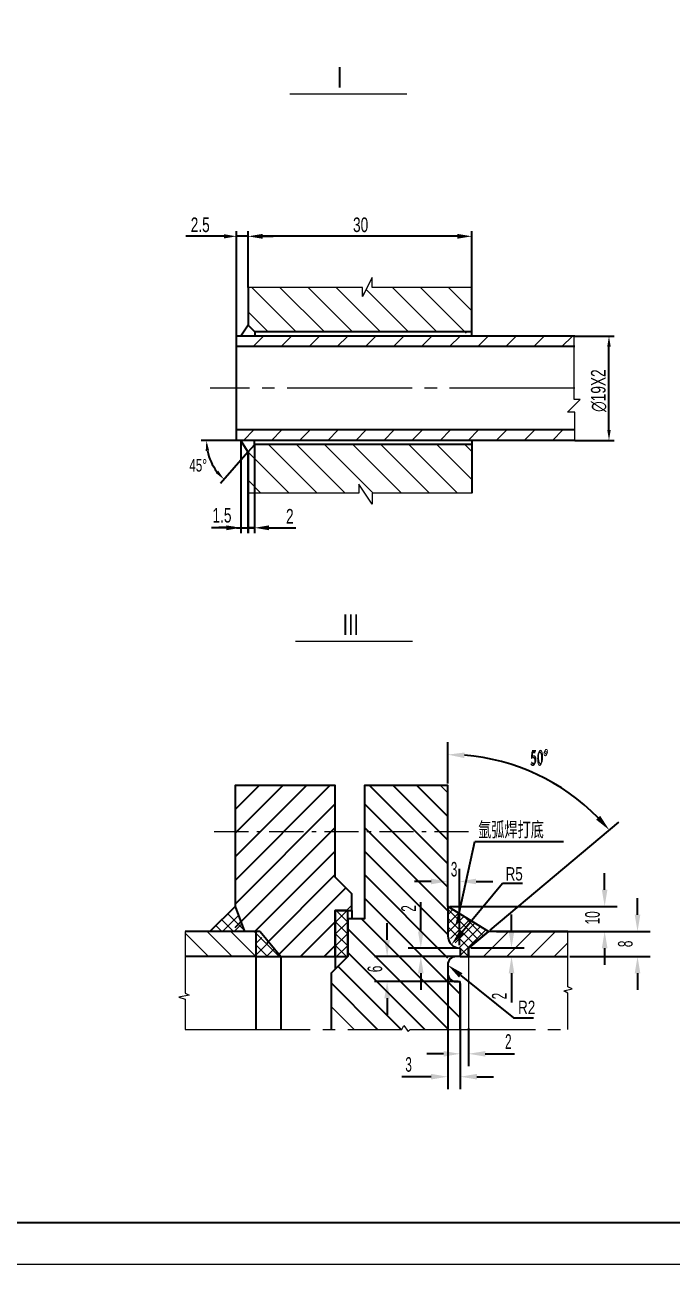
# Model space of a CAD drawing. Header units: millimetres. Extents: x 972 to 2699, y 36 to 635.
# Drawn here: x 1143.9 to 1299.2, y 35.8 to 332.8 of the extents above; entities that cross this region are included whole.
import ezdxf

# ---------------------------------------------------------------- set-up
doc = ezdxf.new("R2010")
doc.units = ezdxf.units.MM
doc.header["$PDMODE"] = 66
doc.header["$PDSIZE"] = -5
doc.linetypes.add('EB_DASHDOT', pattern=[39, 30, -3, 3, -3])
doc.layers.get('0').update_dxf_attribs({"color": 2, "lineweight": 0})
doc.layers.get('DEFPOINTS').update_dxf_attribs({"color": 2, "lineweight": 0})
for name, color, linetype, lineweight in [('1', 2, 'EB_DASHDOT', 0), ('2', 1, 'Continuous', 35), ('CAXA0', 7, 'Continuous', 70), ('JD$0$主体层', 1, 'Continuous', 35), ('中心线层', 2, 'EB_DASHDOT', 0), ('主体层', 1, 'Continuous', 35), ('剖面层', 2, 'Continuous', 0), ('图块层', 2, 'Continuous', 0), ('尺寸层', 2, 'Continuous', 35), ('文字层', 2, 'Continuous', 0)]:
    doc.layers.add(name, color=color, linetype=linetype, lineweight=lineweight)
doc.styles.add('FS', font='', dxfattribs={"width": 0.66})
doc.styles.add('HZ', font='ACADTXT.SHX', dxfattribs={"width": 0.6, "bigfont": 'gbcbig.shx'})
doc.styles.get("Standard").update_dxf_attribs({"font": 'ACADTXT.SHX', "width": 0.7, "bigfont": 'gbcbig.shx'})
doc.styles.add('UserTxtStyle1', font='ACADTXT.SHX', dxfattribs={"width": 0.75, "bigfont": 'gbcbig.shx'})
doc.styles.get('FS').set_extended_font_data('FangSong_GB2312')
doc.dimstyles.new('UserStyle4', dxfattribs={"dimtxt": 3.5, "dimasz": 4, "dimexe": 3, "dimexo": 0.5, "dimgap": 0.8, "dimtad": 1, "dimdsep": 46, "dimtxsty": 'HZ', "dimcen": 0, "dimdle": 8, "dimadec": 0, "dimazin": 0, "dimtfac": 1, "dimtofl": 0, "dimtmove": 0, "dimatfit": 0, "dimfxl": 0, "dimtolj": 1, "dimtzin": 0, "dimarcsym": 0})
doc.dimstyles.new('UserStyle5', dxfattribs={"dimtxt": 3.5, "dimasz": 4, "dimexe": 3, "dimexo": 0.5, "dimgap": 0.8, "dimtad": 1, "dimdec": 1, "dimdsep": 46, "dimtxsty": 'FS', "dimcen": 0, "dimdle": 8, "dimadec": 1, "dimazin": 2, "dimtfac": 1, "dimtdec": 1, "dimtofl": 0, "dimtmove": 0, "dimatfit": 0, "dimfxl": 0, "dimtolj": 1, "dimtzin": 0, "dimarcsym": 0})

# ---------------------------------------------------------------- blocks, each defined once
blk = doc.blocks.new('CAXBLOCK32')
at = {"layer": 'CAXA0', "color": 0, "linetype": 'Continuous', "lineweight": 25}
for p, q in [((1198.66, 255.74), (1201.16, 258.24)), ((1205.4, 255.74), (1207.9, 258.24)), ((1212.13, 255.74), (1214.63, 258.24)), ((1218.87, 255.74), (1221.37, 258.24)), ((1225.6, 255.74), (1228.1, 258.24)), ((1232.34, 255.74), (1234.84, 258.24)), ((1239.07, 255.74), (1241.57, 258.24)), ((1245.81, 255.74), (1248.31, 258.24)), ((1252.54, 255.74), (1255.04, 258.24)), ((1259.28, 255.74), (1261.78, 258.24)), ((1266.02, 255.74), (1268.52, 258.24)), ((1272.75, 255.74), (1275.25, 258.24)), ((1196.37, 233.24), (1198.87, 235.74)), ((1203.1, 233.24), (1205.6, 235.74)), ((1209.84, 233.24), (1212.34, 235.74)), ((1216.57, 233.24), (1219.07, 235.74)), ((1223.31, 233.24), (1225.81, 235.74)), ((1230.04, 233.24), (1232.54, 235.74)), ((1236.78, 233.24), (1239.28, 235.74)), ((1243.52, 233.24), (1246.02, 235.74)), ((1250.25, 233.24), (1252.75, 235.74)), ((1256.99, 233.24), (1259.49, 235.74)), ((1263.72, 233.24), (1266.22, 235.74)), ((1270.46, 233.24), (1272.96, 235.74))]:
    blk.add_line(p, q, dxfattribs=at)
blk = doc.blocks.new('CAXBLOCK33')
at = {"layer": 'CAXA0', "color": 0, "linetype": 'Continuous', "lineweight": 25}
for p, q in [((1198.4, 269.87), (1209.04, 259.24)), ((1205.13, 269.87), (1215.77, 259.24)), ((1211.87, 269.87), (1222.51, 259.24)), ((1218.61, 269.87), (1229.24, 259.24)), ((1225.79, 269.43), (1235.98, 259.24)), ((1232.08, 269.87), (1242.71, 259.24)), ((1238.81, 269.87), (1249.74, 258.94)), ((1245.55, 269.87), (1251.15, 264.27)), ((1197.47, 264.07), (1202.3, 259.24)), ((1202.36, 232.24), (1214.03, 220.56)), ((1209.09, 232.24), (1220.77, 220.56)), ((1215.83, 232.24), (1227.5, 220.56)), ((1222.56, 232.24), (1234.24, 220.56)), ((1229.3, 232.24), (1240.97, 220.56)), ((1236.04, 232.24), (1247.71, 220.56)), ((1242.77, 232.24), (1251.15, 223.86)), ((1249.39, 232.36), (1251.15, 230.59)), ((1197.46, 230.4), (1207.3, 220.56)), ((1197.46, 223.67), (1200.56, 220.56))]:
    blk.add_line(p, q, dxfattribs=at)
blk = doc.blocks.new('*D99')
at = {"layer": '尺寸层', "linetype": 'ByBlock', "lineweight": -2}
for points in [[(1248.36, 86.25), (1244.36, 85.58), (1244.36, 86.91)], [(1250.36, 86.25), (1254.36, 85.58), (1254.36, 86.91)]]:
    blk.add_hatch(color=0, dxfattribs=at).paths.add_polyline_path(points, flags=0)
at = {"layer": '尺寸层', "color": 0, "linetype": 'ByBlock', "lineweight": -2}
for p, q in [((1248.36, 92.36), (1248.36, 83.25)), ((1250.36, 92.36), (1250.36, 83.25)), ((1244.36, 86.25), (1240.36, 86.25)), ((1254.36, 86.25), (1261.36, 86.25))]:
    blk.add_line(p, q, dxfattribs=at)
at = {"layer": '尺寸层', "color": 0, "linetype": 'ByBlock', "lineweight": -2, "insert": (1259.11, 90.94), "char_height": 3.5, "attachment_point": 1, "style": 'HZ'}
blk.add_mtext('2', dxfattribs=at)
blk = doc.blocks.new('*D100')
at = {"layer": '尺寸层', "linetype": 'ByBlock', "lineweight": -2}
for points in [[(1245.36, 80.76), (1241.36, 80.1), (1241.36, 81.43)], [(1248.36, 80.76), (1252.36, 80.1), (1252.36, 81.43)]]:
    blk.add_hatch(color=0, dxfattribs=at).paths.add_polyline_path(points, flags=0)
at = {"layer": '尺寸层', "color": 0, "linetype": 'ByBlock', "lineweight": -2}
for p, q in [((1245.36, 107.06), (1245.36, 77.76)), ((1248.36, 103.06), (1248.36, 77.76)), ((1241.36, 80.76), (1234.36, 80.76)), ((1252.36, 80.76), (1256.36, 80.76))]:
    blk.add_line(p, q, dxfattribs=at)
at = {"layer": '尺寸层', "color": 0, "linetype": 'ByBlock', "lineweight": -2, "insert": (1235.19, 85.45), "char_height": 3.5, "attachment_point": 1, "style": 'HZ'}
blk.add_mtext('3', dxfattribs=at)
blk = doc.blocks.new('*D101')
at = {"layer": '尺寸层', "linetype": 'ByBlock', "lineweight": -2}
for points in [[(1245.37, 127.55), (1241.37, 126.88), (1241.37, 128.21)], [(1248.17, 127.55), (1252.17, 126.88), (1252.17, 128.21)]]:
    blk.add_hatch(color=0, dxfattribs=at).paths.add_polyline_path(points, flags=0)
at = {"layer": '尺寸层', "color": 0, "linetype": 'ByBlock', "lineweight": -2}
for p, q in [((1245.37, 122.06), (1245.37, 130.55)), ((1248.17, 112.25), (1248.17, 130.55)), ((1241.37, 127.55), (1237.37, 127.55)), ((1252.17, 127.55), (1256.17, 127.55))]:
    blk.add_line(p, q, dxfattribs=at)
at = {"layer": '尺寸层', "color": 0, "linetype": 'ByBlock', "lineweight": -2, "insert": (1246.1, 132.23), "char_height": 3.5, "attachment_point": 1, "style": 'HZ'}
blk.add_mtext('3', dxfattribs=at)
blk = doc.blocks.new('*D102')
at = {"layer": '尺寸层', "linetype": 'ByBlock', "lineweight": -2}
for points in [[(1238.9, 111.55), (1239.57, 115.55), (1238.23, 115.55)], [(1238.9, 109.56), (1239.57, 105.56), (1238.23, 105.56)]]:
    blk.add_hatch(color=0, dxfattribs=at).paths.add_polyline_path(points, flags=0)
at = {"layer": '尺寸层', "color": 0, "linetype": 'ByBlock', "lineweight": -2}
for p, q in [((1238.9, 115.55), (1238.9, 122.55)), ((1247.86, 111.55), (1235.9, 111.55)), ((1247.86, 109.56), (1235.9, 109.56)), ((1238.9, 105.56), (1238.9, 101.56))]:
    blk.add_line(p, q, dxfattribs=at)
at = {"layer": '尺寸层', "color": 0, "linetype": 'ByBlock', "lineweight": -2, "insert": (1234.21, 120.3), "char_height": 3.5, "attachment_point": 1, "rotation": 90, "style": 'HZ'}
blk.add_mtext('2', dxfattribs=at)
blk = doc.blocks.new('*D103')
at = {"layer": '尺寸层', "linetype": 'ByBlock', "lineweight": -2}
for points in [[(1230.82, 109.56), (1231.49, 113.56), (1230.15, 113.56)], [(1230.82, 103.56), (1231.49, 99.56), (1230.15, 99.56)]]:
    blk.add_hatch(color=0, dxfattribs=at).paths.add_polyline_path(points, flags=0)
at = {"layer": '尺寸层', "color": 0, "linetype": 'ByBlock', "lineweight": -2}
for p, q in [((1230.82, 113.56), (1230.82, 117.56)), ((1247.86, 109.56), (1227.82, 109.56)), ((1247.86, 103.56), (1227.82, 103.56)), ((1230.82, 99.56), (1230.82, 95.56))]:
    blk.add_line(p, q, dxfattribs=at)
at = {"layer": '尺寸层', "color": 0, "linetype": 'ByBlock', "lineweight": -2, "insert": (1226.13, 105.81), "char_height": 3.5, "attachment_point": 1, "rotation": 90, "style": 'HZ'}
blk.add_mtext('6', dxfattribs=at)
blk = doc.blocks.new('*D104')
at = {"layer": '尺寸层', "linetype": 'ByBlock', "lineweight": -2}
for points in [[(1260.65, 111.61), (1261.32, 115.61), (1259.98, 115.61)], [(1260.65, 109.56), (1261.32, 105.56), (1259.98, 105.56)]]:
    blk.add_hatch(color=0, dxfattribs=at).paths.add_polyline_path(points, flags=0)
at = {"layer": '尺寸层', "color": 0, "linetype": 'ByBlock', "lineweight": -2}
for p, q in [((1260.65, 115.61), (1260.65, 119.61)), ((1250.92, 111.61), (1263.65, 111.61)), ((1250.92, 109.56), (1263.65, 109.56)), ((1260.65, 105.56), (1260.65, 98.56))]:
    blk.add_line(p, q, dxfattribs=at)
at = {"layer": '尺寸层', "color": 0, "linetype": 'ByBlock', "lineweight": -2, "insert": (1255.96, 99.31), "char_height": 3.5, "attachment_point": 1, "rotation": 90, "style": 'HZ'}
blk.add_mtext('2', dxfattribs=at)
blk = doc.blocks.new('*D105')
at = {"layer": '尺寸层', "linetype": 'ByBlock', "lineweight": -2}
for points in [[(1290.87, 115.56), (1291.54, 119.56), (1290.21, 119.56)], [(1290.87, 109.56), (1291.54, 105.56), (1290.21, 105.56)]]:
    blk.add_hatch(color=0, dxfattribs=at).paths.add_polyline_path(points, flags=0)
at = {"layer": '尺寸层', "color": 0, "linetype": 'ByBlock', "lineweight": -2}
for p, q in [((1290.87, 119.56), (1290.87, 123.56)), ((1274.66, 115.56), (1293.87, 115.56)), ((1274.66, 109.56), (1293.87, 109.56)), ((1290.87, 105.56), (1290.87, 101.56))]:
    blk.add_line(p, q, dxfattribs=at)
at = {"layer": '尺寸层', "color": 0, "linetype": 'ByBlock', "lineweight": -2, "insert": (1286.18, 111.81), "char_height": 3.5, "attachment_point": 1, "rotation": 90, "style": 'HZ'}
blk.add_mtext('8', dxfattribs=at)
blk = doc.blocks.new('*D106')
at = {"layer": '尺寸层', "linetype": 'ByBlock', "lineweight": -2}
for points in [[(1282.99, 121.56), (1283.66, 125.56), (1282.32, 125.56)], [(1282.99, 115.56), (1283.66, 111.56), (1282.32, 111.56)]]:
    blk.add_hatch(color=0, dxfattribs=at).paths.add_polyline_path(points, flags=0)
at = {"layer": '尺寸层', "color": 0, "linetype": 'ByBlock', "lineweight": -2}
for p, q in [((1282.99, 125.56), (1282.99, 129.56)), ((1245.87, 121.56), (1285.99, 121.56)), ((1257.08, 115.56), (1285.99, 115.56)), ((1282.99, 111.56), (1282.99, 107.56))]:
    blk.add_line(p, q, dxfattribs=at)
at = {"layer": '尺寸层', "color": 0, "linetype": 'ByBlock', "lineweight": -2, "insert": (1278.3, 117.28), "char_height": 3.5, "attachment_point": 1, "rotation": 90, "style": 'HZ'}
blk.add_mtext('10', dxfattribs=at)
blk = doc.blocks.new('*D107')
at = {"layer": '尺寸层', "linetype": 'ByBlock', "lineweight": -2}
for points in [[(1245.36, 157.94), (1249.39, 158.45), (1249.34, 157.11)], [(1284.12, 139.86), (1280.93, 142.37), (1281.92, 143.27)]]:
    blk.add_hatch(color=0, dxfattribs=at).paths.add_polyline_path(points, flags=0)
at = {"layer": '尺寸层', "color": 0, "linetype": 'ByBlock', "lineweight": -2}
for p, q in [((1245.36, 151.06), (1245.36, 160.94)), ((1255.52, 115.88), (1286.42, 141.79))]:
    blk.add_line(p, q, dxfattribs=at)
blk.add_arc((1245.36, 107.37), 50.57, 44.5128, 85.467, dxfattribs=at)
at = {"layer": '尺寸层', "color": 0, "linetype": 'ByBlock', "lineweight": -2, "insert": (1265.24, 159.16), "char_height": 3.5, "attachment_point": 1, "style": 'FS'}
blk.add_mtext('50°', dxfattribs=at)
blk = doc.blocks.new('CAXBLOCK77')
at = {"layer": 'CAXA0', "color": 0, "linetype": 'Continuous', "lineweight": 25}
for p, q in [((1198.66, 255.74), (1201.16, 258.24)), ((1205.4, 255.74), (1207.9, 258.24)), ((1212.13, 255.74), (1214.63, 258.24)), ((1218.87, 255.74), (1221.37, 258.24)), ((1225.6, 255.74), (1228.1, 258.24)), ((1232.34, 255.74), (1234.84, 258.24)), ((1239.07, 255.74), (1241.57, 258.24)), ((1245.81, 255.74), (1248.31, 258.24)), ((1252.54, 255.74), (1255.04, 258.24)), ((1259.28, 255.74), (1261.78, 258.24)), ((1266.02, 255.74), (1268.52, 258.24)), ((1272.75, 255.74), (1275.25, 258.24)), ((1196.37, 233.24), (1198.87, 235.74)), ((1203.1, 233.24), (1205.6, 235.74)), ((1209.84, 233.24), (1212.34, 235.74)), ((1216.57, 233.24), (1219.07, 235.74)), ((1223.31, 233.24), (1225.81, 235.74)), ((1230.04, 233.24), (1232.54, 235.74)), ((1236.78, 233.24), (1239.28, 235.74)), ((1243.52, 233.24), (1246.02, 235.74)), ((1250.25, 233.24), (1252.75, 235.74)), ((1256.99, 233.24), (1259.49, 235.74)), ((1263.72, 233.24), (1266.22, 235.74)), ((1270.46, 233.24), (1272.96, 235.74))]:
    blk.add_line(p, q, dxfattribs=at)
blk = doc.blocks.new('CAXBLOCK78')
at = {"layer": 'CAXA0', "color": 0, "linetype": 'Continuous', "lineweight": 25}
for p, q in [((1198.4, 269.87), (1209.04, 259.24)), ((1205.13, 269.87), (1215.77, 259.24)), ((1211.87, 269.87), (1222.51, 259.24)), ((1218.61, 269.87), (1229.24, 259.24)), ((1225.79, 269.43), (1235.98, 259.24)), ((1232.08, 269.87), (1242.71, 259.24)), ((1238.81, 269.87), (1249.74, 258.94)), ((1245.55, 269.87), (1251.15, 264.27)), ((1197.47, 264.07), (1202.3, 259.24)), ((1202.36, 232.24), (1214.03, 220.56)), ((1209.09, 232.24), (1220.77, 220.56)), ((1215.83, 232.24), (1227.5, 220.56)), ((1222.56, 232.24), (1234.24, 220.56)), ((1229.3, 232.24), (1240.97, 220.56)), ((1236.04, 232.24), (1247.71, 220.56)), ((1242.77, 232.24), (1251.15, 223.86)), ((1249.39, 232.36), (1251.15, 230.59)), ((1197.46, 230.4), (1207.3, 220.56)), ((1197.46, 223.67), (1200.56, 220.56))]:
    blk.add_line(p, q, dxfattribs=at)
blk = doc.blocks.new('*D219')
at = {"layer": '尺寸层', "linetype": 'Continuous', "lineweight": 35}
for points in [[(1248.36, 86.25), (1244.36, 85.58), (1244.36, 86.91)], [(1250.36, 86.25), (1254.36, 85.58), (1254.36, 86.91)]]:
    blk.add_hatch(color=0, dxfattribs=at).paths.add_polyline_path(points, flags=0)
at = {"layer": '尺寸层', "color": 0, "linetype": 'Continuous', "lineweight": 35}
for p, q in [((1248.36, 92.36), (1248.36, 83.25)), ((1250.36, 92.36), (1250.36, 83.25)), ((1244.36, 86.25), (1240.36, 86.25)), ((1254.36, 86.25), (1261.36, 86.25))]:
    blk.add_line(p, q, dxfattribs=at)
at = {"layer": '尺寸层', "color": 0, "linetype": 'Continuous', "lineweight": 35, "insert": (1259.11, 90.94), "char_height": 3.5, "attachment_point": 1, "style": 'HZ'}
blk.add_mtext('2', dxfattribs=at)
blk = doc.blocks.new('*D220')
at = {"layer": '尺寸层', "linetype": 'Continuous', "lineweight": 35}
for points in [[(1245.36, 80.76), (1241.36, 80.1), (1241.36, 81.43)], [(1248.36, 80.76), (1252.36, 80.1), (1252.36, 81.43)]]:
    blk.add_hatch(color=0, dxfattribs=at).paths.add_polyline_path(points, flags=0)
at = {"layer": '尺寸层', "color": 0, "linetype": 'Continuous', "lineweight": 35}
for p, q in [((1245.36, 107.06), (1245.36, 77.76)), ((1248.36, 103.06), (1248.36, 77.76)), ((1241.36, 80.76), (1234.36, 80.76)), ((1252.36, 80.76), (1256.36, 80.76))]:
    blk.add_line(p, q, dxfattribs=at)
at = {"layer": '尺寸层', "color": 0, "linetype": 'Continuous', "lineweight": 35, "insert": (1235.19, 85.45), "char_height": 3.5, "attachment_point": 1, "style": 'HZ'}
blk.add_mtext('3', dxfattribs=at)
blk = doc.blocks.new('*D221')
at = {"layer": '尺寸层', "linetype": 'Continuous', "lineweight": 35}
for points in [[(1245.37, 127.55), (1241.37, 126.88), (1241.37, 128.21)], [(1248.17, 127.55), (1252.17, 126.88), (1252.17, 128.21)]]:
    blk.add_hatch(color=0, dxfattribs=at).paths.add_polyline_path(points, flags=0)
at = {"layer": '尺寸层', "color": 0, "linetype": 'Continuous', "lineweight": 35}
for p, q in [((1245.37, 122.06), (1245.37, 130.55)), ((1248.17, 112.25), (1248.17, 130.55)), ((1241.37, 127.55), (1237.37, 127.55)), ((1252.17, 127.55), (1256.17, 127.55))]:
    blk.add_line(p, q, dxfattribs=at)
at = {"layer": '尺寸层', "color": 0, "linetype": 'Continuous', "lineweight": 35, "insert": (1246.1, 132.23), "char_height": 3.5, "attachment_point": 1, "style": 'HZ'}
blk.add_mtext('3', dxfattribs=at)
blk = doc.blocks.new('*D222')
at = {"layer": '尺寸层', "linetype": 'Continuous', "lineweight": 35}
for points in [[(1238.9, 111.55), (1239.57, 115.55), (1238.23, 115.55)], [(1238.9, 109.56), (1239.57, 105.56), (1238.23, 105.56)]]:
    blk.add_hatch(color=0, dxfattribs=at).paths.add_polyline_path(points, flags=0)
at = {"layer": '尺寸层', "color": 0, "linetype": 'Continuous', "lineweight": 35}
for p, q in [((1238.9, 115.55), (1238.9, 122.55)), ((1247.86, 111.55), (1235.9, 111.55)), ((1247.86, 109.56), (1235.9, 109.56)), ((1238.9, 105.56), (1238.9, 101.56))]:
    blk.add_line(p, q, dxfattribs=at)
at = {"layer": '尺寸层', "color": 0, "linetype": 'Continuous', "lineweight": 35, "insert": (1234.21, 120.3), "char_height": 3.5, "attachment_point": 1, "rotation": 90, "style": 'HZ'}
blk.add_mtext('2', dxfattribs=at)
blk = doc.blocks.new('*D223')
at = {"layer": '尺寸层', "linetype": 'Continuous', "lineweight": 35}
for points in [[(1230.82, 109.56), (1231.49, 113.56), (1230.15, 113.56)], [(1230.82, 103.56), (1231.49, 99.56), (1230.15, 99.56)]]:
    blk.add_hatch(color=0, dxfattribs=at).paths.add_polyline_path(points, flags=0)
at = {"layer": '尺寸层', "color": 0, "linetype": 'Continuous', "lineweight": 35}
for p, q in [((1230.82, 113.56), (1230.82, 117.56)), ((1247.86, 109.56), (1227.82, 109.56)), ((1247.86, 103.56), (1227.82, 103.56)), ((1230.82, 99.56), (1230.82, 95.56))]:
    blk.add_line(p, q, dxfattribs=at)
at = {"layer": '尺寸层', "color": 0, "linetype": 'Continuous', "lineweight": 35, "insert": (1226.13, 105.81), "char_height": 3.5, "attachment_point": 1, "rotation": 90, "style": 'HZ'}
blk.add_mtext('6', dxfattribs=at)
blk = doc.blocks.new('*D224')
at = {"layer": '尺寸层', "linetype": 'Continuous', "lineweight": 35}
for points in [[(1260.65, 111.61), (1261.32, 115.61), (1259.98, 115.61)], [(1260.65, 109.56), (1261.32, 105.56), (1259.98, 105.56)]]:
    blk.add_hatch(color=0, dxfattribs=at).paths.add_polyline_path(points, flags=0)
at = {"layer": '尺寸层', "color": 0, "linetype": 'Continuous', "lineweight": 35}
for p, q in [((1260.65, 115.61), (1260.65, 119.61)), ((1250.92, 111.61), (1263.65, 111.61)), ((1250.92, 109.56), (1263.65, 109.56)), ((1260.65, 105.56), (1260.65, 98.56))]:
    blk.add_line(p, q, dxfattribs=at)
at = {"layer": '尺寸层', "color": 0, "linetype": 'Continuous', "lineweight": 35, "insert": (1255.96, 99.31), "char_height": 3.5, "attachment_point": 1, "rotation": 90, "style": 'HZ'}
blk.add_mtext('2', dxfattribs=at)
blk = doc.blocks.new('*D225')
at = {"layer": '尺寸层', "linetype": 'Continuous', "lineweight": 35}
for points in [[(1290.87, 115.56), (1291.54, 119.56), (1290.21, 119.56)], [(1290.87, 109.56), (1291.54, 105.56), (1290.21, 105.56)]]:
    blk.add_hatch(color=0, dxfattribs=at).paths.add_polyline_path(points, flags=0)
at = {"layer": '尺寸层', "color": 0, "linetype": 'Continuous', "lineweight": 35}
for p, q in [((1290.87, 119.56), (1290.87, 123.56)), ((1274.66, 115.56), (1293.87, 115.56)), ((1274.66, 109.56), (1293.87, 109.56)), ((1290.87, 105.56), (1290.87, 101.56))]:
    blk.add_line(p, q, dxfattribs=at)
at = {"layer": '尺寸层', "color": 0, "linetype": 'Continuous', "lineweight": 35, "insert": (1286.18, 111.81), "char_height": 3.5, "attachment_point": 1, "rotation": 90, "style": 'HZ'}
blk.add_mtext('8', dxfattribs=at)
blk = doc.blocks.new('*D226')
at = {"layer": '尺寸层', "linetype": 'Continuous', "lineweight": 35}
for points in [[(1282.99, 121.56), (1283.66, 125.56), (1282.32, 125.56)], [(1282.99, 115.56), (1283.66, 111.56), (1282.32, 111.56)]]:
    blk.add_hatch(color=0, dxfattribs=at).paths.add_polyline_path(points, flags=0)
at = {"layer": '尺寸层', "color": 0, "linetype": 'Continuous', "lineweight": 35}
for p, q in [((1282.99, 125.56), (1282.99, 129.56)), ((1245.87, 121.56), (1285.99, 121.56)), ((1257.08, 115.56), (1285.99, 115.56)), ((1282.99, 111.56), (1282.99, 107.56))]:
    blk.add_line(p, q, dxfattribs=at)
at = {"layer": '尺寸层', "color": 0, "linetype": 'Continuous', "lineweight": 35, "insert": (1278.3, 117.28), "char_height": 3.5, "attachment_point": 1, "rotation": 90, "style": 'HZ'}
blk.add_mtext('10', dxfattribs=at)
blk = doc.blocks.new('*D227')
at = {"layer": '尺寸层', "linetype": 'Continuous', "lineweight": 35}
for points in [[(1245.36, 157.94), (1249.39, 158.45), (1249.34, 157.11)], [(1284.12, 139.86), (1280.93, 142.37), (1281.92, 143.27)]]:
    blk.add_hatch(color=0, dxfattribs=at).paths.add_polyline_path(points, flags=0)
at = {"layer": '尺寸层', "color": 0, "linetype": 'Continuous', "lineweight": 35}
for p, q in [((1245.36, 151.06), (1245.36, 160.94)), ((1255.52, 115.88), (1286.42, 141.79))]:
    blk.add_line(p, q, dxfattribs=at)
blk.add_arc((1245.36, 107.37), 50.57, 44.5128, 85.467, dxfattribs=at)
at = {"layer": '尺寸层', "color": 0, "linetype": 'Continuous', "lineweight": 35, "insert": (1265.06, 158.76), "char_height": 3.5, "attachment_point": 1, "style": 'FS'}
blk.add_mtext('50%%D', dxfattribs=at)

msp = doc.modelspace()

# ---------------------------------------------------------------- hatches: boundary and pattern name
at = {"layer": '尺寸层', "linetype": 'Continuous', "lineweight": 35}
for points in [[(1194.72429, 282.14269), (1191.72429, 281.64269), (1191.72429, 282.64269)], [(1194.72429, 282.14269), (1191.72429, 281.64269), (1191.72429, 282.64269)], [(1197.47153, 282.14269), (1200.97153, 281.55935), (1200.97153, 282.72602)], [(1197.47153, 282.14269), (1200.97153, 281.55935), (1200.97153, 282.72602)], [(1197.47153, 282.14269), (1200.47153, 281.64269), (1200.47153, 282.64269)], [(1197.47153, 282.14269), (1200.47153, 281.64269), (1200.47153, 282.64269)], [(1251.15021, 282.14269), (1247.65021, 281.55935), (1247.65021, 282.72602)], [(1251.15021, 282.14269), (1247.65021, 281.55935), (1247.65021, 282.72602)], [(1284.02651, 258.23655), (1283.60985, 255.73655), (1284.44318, 255.73655)], [(1284.02651, 258.23655), (1283.60985, 255.73655), (1284.44318, 255.73655)], [(1284.02651, 233.23655), (1283.60985, 235.73655), (1284.44318, 235.73655)], [(1284.02651, 233.23655), (1283.60985, 235.73655), (1284.44318, 235.73655)], [(1187.47829, 233.23655), (1188.14417, 230.7911), (1187.31505, 230.70733)], [(1187.47829, 233.23655), (1188.14417, 230.7911), (1187.31505, 230.70733)], [(1191.72192, 223.88104), (1189.71144, 225.42426), (1190.32062, 225.9929)], [(1191.72192, 223.88104), (1189.71144, 225.42426), (1190.32062, 225.9929)], [(1195.72429, 212.29705), (1192.22429, 211.71371), (1192.22429, 212.88038)], [(1195.72429, 212.29705), (1192.22429, 211.71371), (1192.22429, 212.88038)], [(1199.0117, 212.29705), (1202.5117, 211.71371), (1202.5117, 212.88038)], [(1199.0117, 212.29705), (1202.5117, 211.71371), (1202.5117, 212.88038)], [(1248.29082, 115.93745), (1246.24352, 112.43702), (1249.31543, 115.08425)], [(1248.29082, 115.93745), (1246.24352, 112.43702), (1249.31543, 115.08425)], [(1248.89364, 105.56033), (1245.36484, 107.55834), (1248.05489, 104.52386)], [(1248.89364, 105.56033), (1245.36484, 107.55834), (1248.05489, 104.52386)]]:
    msp.add_hatch(color=256, dxfattribs=at).paths.add_polyline_path(points, flags=0)

# ---------------------------------------------------------------- linework, layer by layer
at = {"linetype": 'Continuous', "lineweight": 0}
for p, q in [((1227.26055, 272.2358), (1224.89388, 267.72324)), ((1227.26055, 272.2358), (1224.89388, 267.72324)), ((1227.26055, 269.87208), (1227.26055, 272.2358)), ((1227.26055, 269.87208), (1227.26055, 272.2358)), ((1224.89388, 269.87208), (1197.47153, 269.87208)), ((1224.89388, 269.87208), (1197.47153, 269.87208)), ((1224.89388, 267.72324), (1226.07722, 269.97952)), ((1224.89388, 267.72324), (1226.07722, 269.97952)), ((1224.89388, 267.72324), (1224.89388, 269.87208)), ((1224.89388, 267.72324), (1224.89388, 269.87208)), ((1251.15021, 269.87208), (1227.26055, 269.87208)), ((1251.15021, 269.87208), (1227.26055, 269.87208)), ((1275.69035, 243.02587), (1275.69035, 258.23748)), ((1275.69035, 243.02587), (1275.69035, 258.23748)), ((1274.06575, 239.98355), (1277.11188, 243.02587)), ((1274.06575, 239.98355), (1277.11188, 243.02587)), ((1277.11188, 243.02587), (1275.69035, 243.02587)), ((1277.11188, 243.02587), (1275.69035, 243.02587)), ((1275.81803, 239.98355), (1274.06575, 239.98355)), ((1275.81803, 239.98355), (1274.06575, 239.98355)), ((1275.81803, 233.23655), (1275.81803, 239.98355)), ((1275.81803, 233.23655), (1275.81803, 239.98355)), ((1224.03327, 220.5642), (1197.45773, 220.5642)), ((1224.03327, 220.5642), (1197.45773, 220.5642)), ((1224.03327, 222.71303), (1224.03327, 220.5642)), ((1227.26055, 217.98559), (1224.03327, 222.71303)), ((1224.03327, 222.71303), (1224.03327, 220.5642)), ((1227.26055, 217.98559), (1224.03327, 222.71303)), ((1227.26055, 220.5642), (1227.26055, 217.98559)), ((1251.15021, 220.5642), (1227.26055, 220.5642)), ((1227.26055, 220.5642), (1227.26055, 217.98559)), ((1251.15021, 220.5642), (1227.26055, 220.5642))]:
    msp.add_line(p, q, dxfattribs=at)
at = {"layer": '1', "linetype": 'EB_DASHDOT', "lineweight": 0}
for p, q in [((1243.58476, 150.55834), (1245.36484, 148.77773)), ((1243.58476, 150.55834), (1245.36484, 148.77773)), ((1189.36485, 139.55834), (1197.56485, 139.55834)), ((1189.36485, 139.55834), (1197.56485, 139.55834)), ((1199.56485, 139.55834), (1200.56485, 139.55834)), ((1199.56485, 139.55834), (1200.56485, 139.55834)), ((1202.56485, 139.55834), (1210.76485, 139.55834)), ((1202.56485, 139.55834), (1210.76485, 139.55834)), ((1212.76484, 139.55834), (1213.76484, 139.55834)), ((1212.76484, 139.55834), (1213.76484, 139.55834)), ((1215.76484, 139.55834), (1223.96484, 139.55834)), ((1215.76484, 139.55834), (1223.96484, 139.55834)), ((1225.96484, 139.55834), (1226.96484, 139.55834)), ((1225.96484, 139.55834), (1226.96484, 139.55834)), ((1228.96484, 139.55834), (1237.16484, 139.55834)), ((1228.96484, 139.55834), (1237.16484, 139.55834)), ((1239.16484, 139.55834), (1240.16484, 139.55834)), ((1239.16484, 139.55834), (1240.16484, 139.55834)), ((1242.16484, 139.55834), (1250.36484, 139.55834)), ((1242.16484, 139.55834), (1250.36484, 139.55834)), ((1221.05999, 120.55834), (1222.36484, 121.86358)), ((1221.05999, 120.55834), (1222.36484, 121.86358)), ((1195.1777, 119.42078), (1191.3164, 115.55834)), ((1195.1777, 119.42078), (1191.3164, 115.55834)), ((1192.60554, 119.79903), (1196.84497, 115.55834)), ((1192.60554, 119.79903), (1196.84497, 115.55834)), ((1221.2014, 120.55834), (1218.36484, 117.72094)), ((1221.2014, 120.55834), (1218.36484, 117.72094)), ((1221.36484, 117.76378), (1218.57112, 120.55834)), ((1221.36484, 117.76378), (1218.57112, 120.55834)), ((1252.73258, 113.54368), (1245.36484, 120.9136)), ((1252.73258, 113.54368), (1245.36484, 120.9136)), ((1246.60748, 120.79524), (1245.36484, 119.55222)), ((1246.60748, 120.79524), (1245.36484, 119.55222)), ((1245.36484, 117.43059), (1247.92169, 119.98819)), ((1245.36484, 117.43059), (1247.92169, 119.98819)), ((1249.23589, 119.18113), (1245.36484, 115.30894)), ((1249.23589, 119.18113), (1245.36484, 115.30894)), ((1249.18901, 119.20992), (1253.88641, 114.51116)), ((1249.18901, 119.20992), (1253.88641, 114.51116)), ((1189.77711, 116.9706), (1191.18896, 115.55834)), ((1189.77711, 116.9706), (1191.18896, 115.55834)), ((1194.01696, 115.55834), (1191.19132, 118.38481)), ((1194.01696, 115.55834), (1191.19132, 118.38481)), ((1194.14442, 115.55834), (1195.95699, 117.37145)), ((1194.14442, 115.55834), (1195.95699, 117.37145)), ((1218.36484, 117.93583), (1221.36484, 114.93494)), ((1218.36484, 117.93583), (1221.36484, 114.93494)), ((1218.36484, 114.8921), (1221.36484, 117.89299)), ((1218.36484, 114.8921), (1221.36484, 117.89299)), ((1245.36484, 118.79197), (1251.57876, 112.57621)), ((1245.36484, 118.79197), (1251.57876, 112.57621)), ((1250.42495, 111.60873), (1245.36484, 116.67032)), ((1250.42495, 111.60873), (1245.36484, 116.67032)), ((1246.05026, 113.87293), (1250.55008, 118.3741)), ((1246.05026, 113.87293), (1250.55008, 118.3741)), ((1251.86429, 117.56705), (1247.11092, 112.81226)), ((1251.86429, 117.56705), (1247.11092, 112.81226)), ((1248.17158, 111.7516), (1253.17848, 116.76)), ((1248.17158, 111.7516), (1253.17848, 116.76)), ((1254.49269, 115.95295), (1248.36484, 109.8233)), ((1254.49269, 115.95295), (1248.36484, 109.8233)), ((1255.04022, 115.47862), (1254.68265, 115.8363)), ((1255.04022, 115.47862), (1254.68265, 115.8363)), ((1182.36485, 115.1913), (1187.99615, 109.55834)), ((1182.36485, 115.1913), (1187.99615, 109.55834)), ((1193.65216, 109.55834), (1187.65395, 115.55834)), ((1193.65216, 109.55834), (1187.65395, 115.55834)), ((1193.30996, 115.55834), (1199.30818, 109.55834)), ((1193.30996, 115.55834), (1199.30818, 109.55834)), ((1196.63754, 115.58179), (1200.36485, 115.55834)), ((1196.63754, 115.58179), (1200.36485, 115.55834)), ((1199.36485, 115.15935), (1198.96597, 115.55834)), ((1199.36485, 115.15935), (1198.96597, 115.55834)), ((1204.9642, 109.55834), (1199.36485, 115.15935)), ((1204.9642, 109.55834), (1199.36485, 115.15935)), ((1200.78476, 114.13844), (1199.36485, 112.71811)), ((1200.78476, 114.13844), (1199.36485, 112.71811)), ((1221.36484, 112.1061), (1218.36484, 115.10697)), ((1221.36484, 112.1061), (1218.36484, 115.10697)), ((1221.36484, 115.06414), (1218.36484, 112.06326)), ((1221.36484, 115.06414), (1218.36484, 112.06326)), ((1259.89559, 115.55834), (1253.89738, 109.55834)), ((1259.89559, 115.55834), (1253.89738, 109.55834)), ((1259.5534, 109.55834), (1265.55161, 115.55834)), ((1259.5534, 109.55834), (1265.55161, 115.55834)), ((1271.20763, 115.55834), (1265.20941, 109.55834)), ((1271.20763, 115.55834), (1265.20941, 109.55834)), ((1199.36485, 109.88927), (1202.19897, 112.72423)), ((1199.36485, 109.88927), (1202.19897, 112.72423)), ((1199.36485, 112.33051), (1202.13619, 109.55834)), ((1199.36485, 112.33051), (1202.13619, 109.55834)), ((1203.61318, 111.31), (1201.86203, 109.55834)), ((1203.61318, 111.31), (1201.86203, 109.55834)), ((1204.69004, 109.55834), (1205.0274, 109.89579)), ((1204.69004, 109.55834), (1205.0274, 109.89579)), ((1218.36484, 112.27813), (1221.08384, 109.55834)), ((1218.36484, 112.27813), (1221.08384, 109.55834)), ((1218.68869, 109.55834), (1221.36484, 112.2353)), ((1218.68869, 109.55834), (1221.36484, 112.2353)), ((1248.36484, 111.54781), (1250.35373, 109.55834)), ((1248.36484, 111.54781), (1250.35373, 109.55834)), ((1270.86543, 109.55834), (1274.16486, 112.85873)), ((1270.86543, 109.55834), (1274.16486, 112.85873)), ((1250.22098, 109.55834), (1250.36484, 109.70225)), ((1250.22098, 109.55834), (1250.36484, 109.70225)), ((1250.36484, 109.55834), (1250.36486, 89.55834)), ((1250.36484, 109.55834), (1250.36486, 89.55834)), ((1217.36484, 97.57835), (1222.88322, 92.05834)), ((1217.36484, 97.57835), (1222.88322, 92.05834)), ((1261.09083, 94.83233), (1265.09083, 94.83233)), ((1261.09083, 94.83233), (1265.09083, 94.83233))]:
    msp.add_line(p, q, dxfattribs=at)
msp.add_lwpolyline([(1182.36485, 115.55834), (1182.36485, 100.80834), (1183.36485, 100.30834), (1180.86485, 99.80834), (1182.36485, 99.30834), (1182.36485, 92.05834), (1234.36484, 92.05834), (1234.86484, 93.05834), (1235.86484, 91.55834), (1236.36484, 92.05834), (1274.16486, 92.05834), (1274.16486, 100.80834), (1273.16486, 101.30834), (1275.16486, 101.80834), (1274.16486, 102.30834), (1274.16486, 115.55834)], dxfattribs=at)
msp.add_lwpolyline([(1182.36485, 115.55834), (1182.36485, 100.80834), (1183.36485, 100.30834), (1180.86485, 99.80834), (1182.36485, 99.30834), (1182.36485, 92.05834), (1234.36484, 92.05834), (1234.86484, 93.05834), (1235.86484, 91.55834), (1236.36484, 92.05834), (1274.16486, 92.05834), (1274.16486, 100.80834), (1273.16486, 101.30834), (1275.16486, 101.80834), (1274.16486, 102.30834), (1274.16486, 115.55834)], dxfattribs=at)
at = {"layer": '2', "linetype": 'Continuous', "lineweight": 35}
for p, q in [((1194.36485, 121.55834), (1188.28819, 115.58179)), ((1194.36485, 121.55834), (1188.28819, 115.58179)), ((1194.36485, 121.55834), (1196.63754, 115.58179)), ((1194.36485, 121.55834), (1196.63754, 115.58179)), ((1222.36484, 120.55834), (1222.36486, 118.55834)), ((1222.36484, 120.55834), (1222.36486, 118.55834)), ((1200.36485, 115.55834), (1182.36485, 115.55834)), ((1200.36485, 115.55834), (1182.36485, 115.55834)), ((1199.36485, 115.55834), (1199.36485, 109.55834)), ((1199.36485, 115.55834), (1199.36485, 109.55834)), ((1200.36485, 115.55834), (1205.36485, 109.55577)), ((1200.36485, 115.55834), (1205.36485, 109.55577)), ((1199.36485, 109.55834), (1182.36485, 109.55834)), ((1199.36485, 109.55834), (1182.36485, 109.55834)), ((1199.36485, 109.55834), (1199.36485, 92.05834)), ((1199.36485, 109.55834), (1199.36485, 92.05834)), ((1199.36485, 109.55577), (1218.34586, 109.55577)), ((1199.36485, 109.55577), (1218.34586, 109.55577)), ((1205.36485, 109.55834), (1205.36485, 92.05834)), ((1205.36485, 109.55834), (1205.36485, 92.05834)), ((1218.36484, 109.55834), (1218.36484, 106.55834)), ((1218.36484, 109.55834), (1218.36484, 106.55834)), ((1245.36484, 107.55834), (1245.36484, 105.55834)), ((1245.36484, 107.55834), (1245.36484, 105.55834)), ((1248.36484, 109.55834), (1247.36484, 109.55834)), ((1248.36484, 109.55834), (1247.36484, 109.55834)), ((1247.36484, 103.55834), (1248.36484, 103.55834)), ((1247.36484, 103.55834), (1248.36484, 103.55834)), ((1248.36484, 92.05834), (1248.36484, 103.55834)), ((1248.36484, 92.05834), (1248.36484, 103.55834))]:
    msp.add_line(p, q, dxfattribs=at)
for points in [[(1218.36484, 109.55834), (1218.36484, 120.55834), (1222.36484, 120.55834), (1222.36484, 124.55834), (1218.36484, 128.55834), (1218.36484, 150.55834), (1194.36485, 150.55834), (1194.36485, 121.55834)], [(1218.36484, 109.55834), (1218.36484, 120.55834), (1222.36484, 120.55834), (1222.36484, 124.55834), (1218.36484, 128.55834), (1218.36484, 150.55834), (1194.36485, 150.55834), (1194.36485, 121.55834)], [(1245.36484, 121.55834), (1245.36484, 150.55834), (1225.36484, 150.55834), (1225.36484, 118.55834), (1221.36484, 118.55834), (1221.36484, 109.55834), (1217.36484, 105.55834), (1217.36484, 92.05834)], [(1245.36484, 121.55834), (1245.36484, 150.55834), (1225.36484, 150.55834), (1225.36484, 118.55834), (1221.36484, 118.55834), (1221.36484, 109.55834), (1217.36484, 105.55834), (1217.36484, 92.05834)], [(1221.36484, 109.55834), (1221.36484, 120.55834), (1218.36484, 120.55834), (1218.36484, 109.55834), (1221.36484, 109.55834)], [(1221.36484, 109.55834), (1221.36484, 120.55834), (1218.36484, 120.55834), (1218.36484, 109.55834), (1221.36484, 109.55834)], [(1248.36484, 111.55834), (1248.36484, 109.55834), (1250.36484, 109.55834), (1250.36484, 111.55834), (1255.13528, 115.55834), (1245.36484, 121.55834), (1245.36484, 114.55834)], [(1248.36484, 111.55834), (1248.36484, 109.55834), (1250.36484, 109.55834), (1250.36484, 111.55834), (1255.13528, 115.55834), (1245.36484, 121.55834), (1245.36484, 114.55834)], [(1274.16486, 115.55834), (1255.13528, 115.55834), (1250.36484, 111.55834), (1250.36484, 109.55834), (1274.16486, 109.55834)], [(1274.16486, 115.55834), (1255.13528, 115.55834), (1250.36484, 111.55834), (1250.36484, 109.55834), (1274.16486, 109.55834)]]:
    msp.add_lwpolyline(points, dxfattribs=at)
for centre, radius, start, end in [((1248.36484, 114.55834), 3, 180, 270), ((1248.36484, 114.55834), 3, 180, 270), ((1247.36484, 107.55834), 2, 90, 180), ((1247.36484, 107.55834), 2, 90, 180), ((1247.36484, 105.55834), 2, 180, 270), ((1247.36484, 105.55834), 2, 180, 270)]:
    msp.add_arc(centre, radius, start, end, dxfattribs=at)
at = {"layer": 'DEFPOINTS', "color": 0, "linetype": 'ByBlock', "lineweight": -2}
for p in [(1193.95773, 233.23655), (1193.95773, 233.23655), (1193.95773, 233.23655), (1193.95773, 233.23655), (1199.0117, 232.20742), (1199.0117, 232.20742), (1199.0117, 232.20742), (1199.0117, 232.20742), (1197.45194, 230.42587), (1197.45194, 230.42587), (1197.45773, 230.43248), (1197.45773, 230.43248), (1197.45773, 220.5642), (1197.45773, 220.5642)]:
    msp.add_point(p, dxfattribs=at)
at = {"layer": 'JD$0$主体层', "linetype": 'Continuous', "lineweight": 35}
msp.add_lwpolyline([(996.94038, 45.83039), (1802.94038, 45.83039), (1802.94038, 619.83039), (996.94038, 619.83039), (996.94038, 45.83039)], dxfattribs=at)
msp.add_lwpolyline([(996.94038, 45.83039), (1802.94038, 45.83039), (1802.94038, 619.83039), (996.94038, 619.83039), (996.94038, 45.83039)], dxfattribs=at)
at = {"layer": '中心线层', "linetype": 'EB_DASHDOT', "lineweight": 0}
msp.add_line((1275.81803, 245.73655), (1188.37478, 245.73655), dxfattribs=at)
msp.add_line((1275.81803, 245.73655), (1188.37478, 245.73655), dxfattribs=at)
at = {"layer": '主体层', "linetype": 'Continuous', "lineweight": 35}
for p, q in [((1197.47153, 269.88771), (1197.47153, 260.87892)), ((1197.47153, 269.88771), (1197.47153, 260.87892)), ((1251.15021, 258.17283), (1251.15021, 269.87208)), ((1251.15021, 258.17283), (1251.15021, 269.87208)), ((1197.47153, 260.87892), (1195.72429, 258.23655)), ((1197.47153, 260.87892), (1195.72429, 258.23655)), ((1199.10573, 259.23655), (1197.47153, 260.87892)), ((1199.10573, 259.23655), (1197.47153, 260.87892)), ((1199.10573, 259.23655), (1199.10573, 258.23655)), ((1251.15021, 259.23655), (1199.10573, 259.23655)), ((1199.10573, 259.23655), (1199.10573, 258.23655)), ((1251.15021, 259.23655), (1199.10573, 259.23655)), ((1194.72429, 233.23655), (1194.72429, 258.23655)), ((1275.81803, 258.23655), (1194.72429, 258.23655)), ((1194.72429, 233.23655), (1194.72429, 258.23655)), ((1275.81803, 258.23655), (1194.72429, 258.23655)), ((1275.81803, 255.73655), (1194.72429, 255.73655)), ((1275.81803, 255.73655), (1194.72429, 255.73655)), ((1275.81803, 235.73655), (1194.72429, 235.73655)), ((1275.81803, 235.73655), (1194.72429, 235.73655)), ((1275.81803, 233.23655), (1194.72429, 233.23655)), ((1275.81803, 233.23655), (1194.72429, 233.23655)), ((1197.45773, 230.43248), (1195.72429, 233.23655)), ((1197.45773, 230.43248), (1195.72429, 233.23655)), ((1199.0117, 232.20742), (1197.45194, 230.42587)), ((1199.0117, 232.20742), (1197.45194, 230.42587)), ((1199.0117, 232.20742), (1199.0117, 233.23655)), ((1199.0117, 232.20742), (1199.0117, 233.23655)), ((1210.55537, 232.23655), (1199.0117, 232.23655)), ((1210.55537, 232.23655), (1199.0117, 232.23655)), ((1251.15021, 232.23655), (1210.55537, 232.23655)), ((1251.15021, 232.23655), (1210.55537, 232.23655)), ((1251.15021, 233.23655), (1251.15021, 220.5642)), ((1251.15021, 233.23655), (1251.15021, 220.5642)), ((1197.45773, 230.43248), (1197.45773, 220.5642)), ((1197.45773, 230.43248), (1197.45773, 220.5642))]:
    msp.add_line(p, q, dxfattribs=at)
at = {"layer": '图块层', "linetype": 'Continuous', "lineweight": 0}
msp.add_lwpolyline([(971.94038, 35.83039), (1812.94038, 35.83039), (1812.94038, 629.83039), (971.94038, 629.83039), (971.94038, 35.83039)], dxfattribs=at)
msp.add_lwpolyline([(971.94038, 35.83039), (1812.94038, 35.83039), (1812.94038, 629.83039), (971.94038, 629.83039), (971.94038, 35.83039)], dxfattribs=at)
at = {"layer": '尺寸层', "linetype": 'Continuous', "lineweight": 35}
for p, q in [((1194.72429, 258.23655), (1194.72429, 283.39269)), ((1194.72429, 258.23655), (1194.72429, 283.39269)), ((1197.47153, 269.88771), (1197.47153, 283.39269)), ((1197.47153, 269.88771), (1197.47153, 283.39269)), ((1197.47153, 269.88771), (1197.47153, 283.39269)), ((1197.47153, 269.88771), (1197.47153, 283.39269)), ((1251.15021, 269.87208), (1251.15021, 283.39269)), ((1251.15021, 269.87208), (1251.15021, 283.39269)), ((1191.72429, 282.14269), (1182.57429, 282.14269)), ((1191.72429, 282.14269), (1182.57429, 282.14269)), ((1197.47153, 282.14269), (1194.72429, 282.14269)), ((1197.47153, 282.14269), (1194.72429, 282.14269)), ((1200.47153, 282.14269), (1203.47153, 282.14269)), ((1200.47153, 282.14269), (1203.47153, 282.14269)), ((1247.65021, 282.14269), (1200.97153, 282.14269)), ((1247.65021, 282.14269), (1200.97153, 282.14269)), ((1197.47153, 269.87208), (1197.47153, 277.19117)), ((1197.47153, 269.87208), (1197.47153, 277.19117)), ((1251.15021, 269.87208), (1251.15021, 277.19117)), ((1251.15021, 269.87208), (1251.15021, 277.19117)), ((1275.81803, 258.23655), (1285.27651, 258.23655)), ((1275.81803, 258.23655), (1285.27651, 258.23655)), ((1284.02651, 235.73655), (1284.02651, 255.73655)), ((1284.02651, 235.73655), (1284.02651, 255.73655)), ((1194.72429, 233.23655), (1186.22829, 233.23655)), ((1194.72429, 233.23655), (1186.22829, 233.23655)), ((1195.72429, 233.23655), (1195.72429, 211.04705)), ((1195.72429, 233.23655), (1195.72429, 211.04705)), ((1199.0117, 232.23655), (1199.0117, 211.04705)), ((1199.0117, 232.23655), (1199.0117, 211.04705)), ((1275.81803, 233.23655), (1285.27651, 233.23655)), ((1275.81803, 233.23655), (1285.27651, 233.23655)), ((1197.45194, 230.42587), (1190.89852, 222.94055)), ((1197.45194, 230.42587), (1190.89852, 222.94055)), ((1197.45194, 230.42587), (1197.45194, 211.0781)), ((1197.45194, 230.42587), (1197.45194, 211.04705)), ((1197.45194, 230.42587), (1197.45194, 211.0781)), ((1197.45194, 230.42587), (1197.45194, 211.04705)), ((1197.45773, 230.43248), (1197.45773, 211.04705)), ((1197.45773, 230.43248), (1197.45773, 211.04705)), ((1192.22429, 212.29705), (1188.72429, 212.29705)), ((1192.22429, 212.29705), (1188.72429, 212.29705)), ((1193.95194, 212.3281), (1190.45194, 212.3281)), ((1193.95194, 212.3281), (1190.45194, 212.3281)), ((1193.95773, 212.29705), (1190.45773, 212.29705)), ((1193.95773, 212.29705), (1190.45773, 212.29705)), ((1194.72429, 212.29705), (1197.45194, 212.29705)), ((1194.72429, 212.29705), (1197.45194, 212.29705)), ((1197.45194, 212.3281), (1199.0117, 212.3281)), ((1197.45194, 212.3281), (1199.0117, 212.3281)), ((1197.45773, 212.29705), (1199.0117, 212.29705)), ((1197.45773, 212.29705), (1199.0117, 212.29705)), ((1202.5117, 212.29705), (1208.89503, 212.29705)), ((1202.5117, 212.29705), (1208.89503, 212.29705)), ((1194.36485, 127.80144), (1217.11502, 150.55834)), ((1211.459, 150.55834), (1194.36485, 133.45912)), ((1194.36485, 139.11682), (1205.80298, 150.55834)), ((1200.14696, 150.55834), (1194.36485, 144.7745)), ((1194.36485, 127.80144), (1217.11502, 150.55834)), ((1211.459, 150.55834), (1194.36485, 133.45912)), ((1194.36485, 139.11682), (1205.80298, 150.55834)), ((1200.14696, 150.55834), (1194.36485, 144.7745)), ((1245.36484, 131.80465), (1226.61671, 150.55834)), ((1245.36484, 131.80465), (1226.61671, 150.55834)), ((1232.27274, 150.55834), (1245.36484, 137.46235)), ((1232.27274, 150.55834), (1245.36484, 137.46235)), ((1245.36484, 143.12003), (1237.92876, 150.55834)), ((1245.36484, 143.12003), (1237.92876, 150.55834)), ((1218.36484, 146.15085), (1194.36485, 122.14374)), ((1218.36484, 146.15085), (1194.36485, 122.14374)), ((1225.36484, 146.15289), (1245.36484, 126.14695)), ((1225.36484, 146.15289), (1245.36484, 126.14695)), ((1194.36485, 116.48604), (1218.36484, 140.49317)), ((1194.36485, 116.48604), (1218.36484, 140.49317)), ((1245.36484, 120.48927), (1225.36484, 140.49519)), ((1245.36484, 120.48927), (1225.36484, 140.49519)), ((1247.53115, 117.40443), (1251.88394, 137.10674)), ((1247.53115, 117.40443), (1251.88394, 137.10674)), ((1251.88394, 137.10674), (1273.13583, 137.10674)), ((1251.88394, 137.10674), (1273.13583, 137.10674)), ((1218.36484, 134.83547), (1199.09343, 115.55834)), ((1218.36484, 134.83547), (1199.09343, 115.55834)), ((1225.36484, 134.83751), (1245.36484, 114.83158)), ((1225.36484, 134.83751), (1245.36484, 114.83158)), ((1202.05755, 112.86565), (1218.36484, 129.17778)), ((1202.05755, 112.86565), (1218.36484, 129.17778)), ((1245.36484, 109.17389), (1225.36484, 129.17981)), ((1245.36484, 109.17389), (1225.36484, 129.17981)), ((1220.88361, 126.03959), (1204.88597, 110.03722)), ((1220.88361, 126.03959), (1204.88597, 110.03722)), ((1248.80312, 115.51085), (1258.5043, 127.16103)), ((1248.80312, 115.51085), (1258.5043, 127.16103)), ((1258.5043, 127.16103), (1263.3043, 127.16103)), ((1258.5043, 127.16103), (1263.3043, 127.16103)), ((1225.36484, 123.52213), (1248.36484, 100.51531)), ((1225.36484, 123.52213), (1248.36484, 100.51531)), ((1210.06326, 109.55834), (1218.36484, 117.86239)), ((1210.06326, 109.55834), (1218.36484, 117.86239)), ((1221.36484, 116.20792), (1245.50727, 92.05834)), ((1221.36484, 116.20792), (1245.50727, 92.05834)), ((1248.36484, 94.85761), (1224.67114, 118.55834)), ((1248.36484, 94.85761), (1224.67114, 118.55834)), ((1218.36484, 112.2047), (1215.71927, 109.55834)), ((1218.36484, 112.2047), (1215.71927, 109.55834)), ((1239.85125, 92.05834), (1221.36484, 110.55024)), ((1239.85125, 92.05834), (1221.36484, 110.55024)), ((1219.03229, 107.22579), (1234.19525, 92.05834)), ((1219.03229, 107.22579), (1234.19525, 92.05834)), ((1228.53922, 92.05834), (1217.36484, 103.23603)), ((1228.53922, 92.05834), (1217.36484, 103.23603))]:
    msp.add_line(p, q, dxfattribs=at)
msp.add_lwpolyline([(1248.47426, 105.04209), (1261.09083, 94.83233), (1265.89083, 94.83233)], dxfattribs=at)
msp.add_lwpolyline([(1248.47426, 105.04209), (1261.09083, 94.83233), (1265.89083, 94.83233)], dxfattribs=at)
msp.add_arc((1199.91271, 233.23655), 12.43441, 191.5390892, 217.2586682, dxfattribs=at)
msp.add_arc((1199.91271, 233.23655), 12.43441, 191.5390892, 217.2586682, dxfattribs=at)
at = {"layer": '文字层', "linetype": 'Continuous', "lineweight": 0}
for p, q in [((1207.50072, 316.31308), (1235.57741, 316.31308)), ((1207.50072, 316.31308), (1235.57741, 316.31308)), ((1208.86861, 185.15751), (1236.94529, 185.15751)), ((1208.86861, 185.15751), (1236.94529, 185.15751))]:
    msp.add_line(p, q, dxfattribs=at)

# ---------------------------------------------------------------- block references
at = {"layer": '1', "linetype": 'EB_DASHDOT', "lineweight": 0}
for name in ['CAXBLOCK32', 'CAXBLOCK77']:
    msp.add_blockref(name, (0, 0), dxfattribs=at)
at = {"layer": '剖面层', "linetype": 'Continuous', "lineweight": 0}
for name in ['CAXBLOCK33', 'CAXBLOCK78']:
    msp.add_blockref(name, (0, 0), dxfattribs=at)

# ---------------------------------------------------------------- texts
at = {"layer": '1', "linetype": 'EB_DASHDOT', "lineweight": 0, "attachment_point": 1}
for s, insert, char_height, style in [('氩弧焊打底', (1252.65208, 141.73919), 3.5, 'FS'), ('氩弧焊打底', (1252.65208, 141.73919), 3.5, 'FS'), ('R5', (1259.2433, 130.97592), 3.2, 'UserTxtStyle1'), ('R5', (1259.2433, 130.97592), 3.2, 'UserTxtStyle1'), ('R2', (1262.24325, 98.98571), 3.2, 'UserTxtStyle1'), ('R2', (1262.24325, 98.98571), 3.2, 'UserTxtStyle1')]:
    msp.add_mtext(s, dxfattribs=dict(at, insert=insert, char_height=char_height, style=style))
at = {"layer": '尺寸层', "linetype": 'Continuous', "lineweight": 35, "char_height": 3.5, "attachment_point": 1}
for s, insert in [('\\A1;2.5', (1183.72079, 286.65658)), ('\\A1;2.5', (1183.72079, 286.65658)), ('30', (1222.64662, 286.65658)), ('30', (1222.64662, 286.65658)), ('1.5', (1188.94298, 217.05757)), ('1.5', (1188.94298, 217.05757)), ('\\A1;2', (1206.57836, 216.81093)), ('\\A1;2', (1206.57836, 216.81093))]:
    msp.add_mtext(s, dxfattribs=dict(at, insert=insert))
at = {"layer": '尺寸层', "linetype": 'Continuous', "lineweight": 35, "attachment_point": 1}
for s, insert, char_height, rotation in [('∅19X2', (1279.70915, 240.07463), 3.5, 90), ('∅19X2', (1279.70915, 240.07463), 3.5, 90), ('45%%D', (1183.37471, 228.76547), 3, 359.9507477), ('45%%D', (1183.37471, 228.76547), 3, 359.9507477)]:
    msp.add_mtext(s, dxfattribs=dict(at, insert=insert, char_height=char_height, rotation=rotation))
at = {"layer": '文字层', "linetype": 'Continuous', "lineweight": 0, "char_height": 5, "attachment_point": 1}
for s, insert in [('I', (1218.7949, 322.74059)), ('I', (1218.7949, 322.74059)), ('III', (1220.16279, 191.58502)), ('III', (1220.16279, 191.58502))]:
    msp.add_mtext(s, dxfattribs=dict(at, insert=insert))

# ---------------------------------------------------------------- dimensions: what is measured, and where the dimension line sits
at = {"layer": '尺寸层', "linetype": 'Continuous', "lineweight": 35}
for picture, middle in [('*D107', (1268.41107, 156.76582)), ('*D227', (1268.22471, 156.36636))]:
    dim = msp.add_angular_dim_2l(base=(1273.1643, 149.61117), line1=((1245.36484, 121.55834), (1245.36484, 150.55834)), line2=((1255.13528, 115.55834), (1250.36484, 111.55834)), text='\\fFangSong_GB2312;50{%%D}', dimstyle='UserStyle5', dxfattribs=at)
    dim.commit()
    dim.dimension.update_dxf_attribs({"geometry": picture, "text_midpoint": middle})
for base, p1, p2, text, picture, middle in [((1246.77031, 127.5453), (1248.17158, 111.7516), (1245.36905, 121.55834), '3', '*D101', (1246.77031, 128.1703)), ((1246.77031, 127.5453), (1248.17158, 111.7516), (1245.36905, 121.55834), '3', '*D221', (1246.77031, 128.1703)), ((1235.86484, 80.76422), (1248.36484, 103.55834), (1245.36484, 107.55834), '3', '*D100', (1235.86484, 81.38922)), ((1235.86484, 80.76422), (1248.36484, 103.55834), (1245.36484, 107.55834), '3', '*D220', (1235.86484, 81.38922)), ((1259.86486, 86.24671), (1250.36486, 92.85584), (1248.36484, 92.85584), '2', '*D99', (1259.86486, 86.87171)), ((1259.86486, 86.24671), (1250.36486, 92.85584), (1248.36484, 92.85584), '2', '*D219', (1259.86486, 86.87171))]:
    dim = msp.add_linear_dim(base=base, p1=p1, p2=p2, text=text, dimstyle='UserStyle4', dxfattribs=at)
    dim.commit()
    dim.dimension.update_dxf_attribs({"geometry": picture, "text_midpoint": middle})
for base, p1, p2, text, picture, middle in [((1282.98959, 118.55705), (1245.36904, 121.55576), (1256.58074, 115.55834), '10', '*D106', (1282.36459, 118.55705)), ((1282.98959, 118.55705), (1245.36904, 121.55576), (1256.58074, 115.55834), '10', '*D226', (1282.36459, 118.55705)), ((1238.89953, 121.04781), (1248.36484, 111.54781), (1248.36484, 109.55834), '2', '*D102', (1238.27453, 121.04781)), ((1238.89953, 121.04781), (1248.36484, 111.54781), (1248.36484, 109.55834), '2', '*D222', (1238.27453, 121.04781)), ((1290.87283, 112.55834), (1274.16486, 115.55834), (1274.16486, 109.55834), '8', '*D105', (1290.24783, 112.55834)), ((1290.87283, 112.55834), (1274.16486, 115.55834), (1274.16486, 109.55834), '8', '*D225', (1290.24783, 112.55834)), ((1260.64869, 100.05834), (1250.42495, 111.60873), (1250.42495, 109.55834), '2', '*D104', (1260.02369, 100.05834)), ((1260.64869, 100.05834), (1250.42495, 111.60873), (1250.42495, 109.55834), '2', '*D224', (1260.02369, 100.05834)), ((1230.82126, 106.55834), (1248.36484, 109.55834), (1248.36484, 103.55834), '6', '*D103', (1230.19626, 106.55834)), ((1230.82126, 106.55834), (1248.36484, 109.55834), (1248.36484, 103.55834), '6', '*D223', (1230.19626, 106.55834))]:
    dim = msp.add_linear_dim(base=base, p1=p1, p2=p2, angle=90, text=text, dimstyle='UserStyle4', dxfattribs=at)
    dim.commit()
    dim.dimension.update_dxf_attribs({"geometry": picture, "text_midpoint": middle})

doc.saveas('drawing.dxf')
